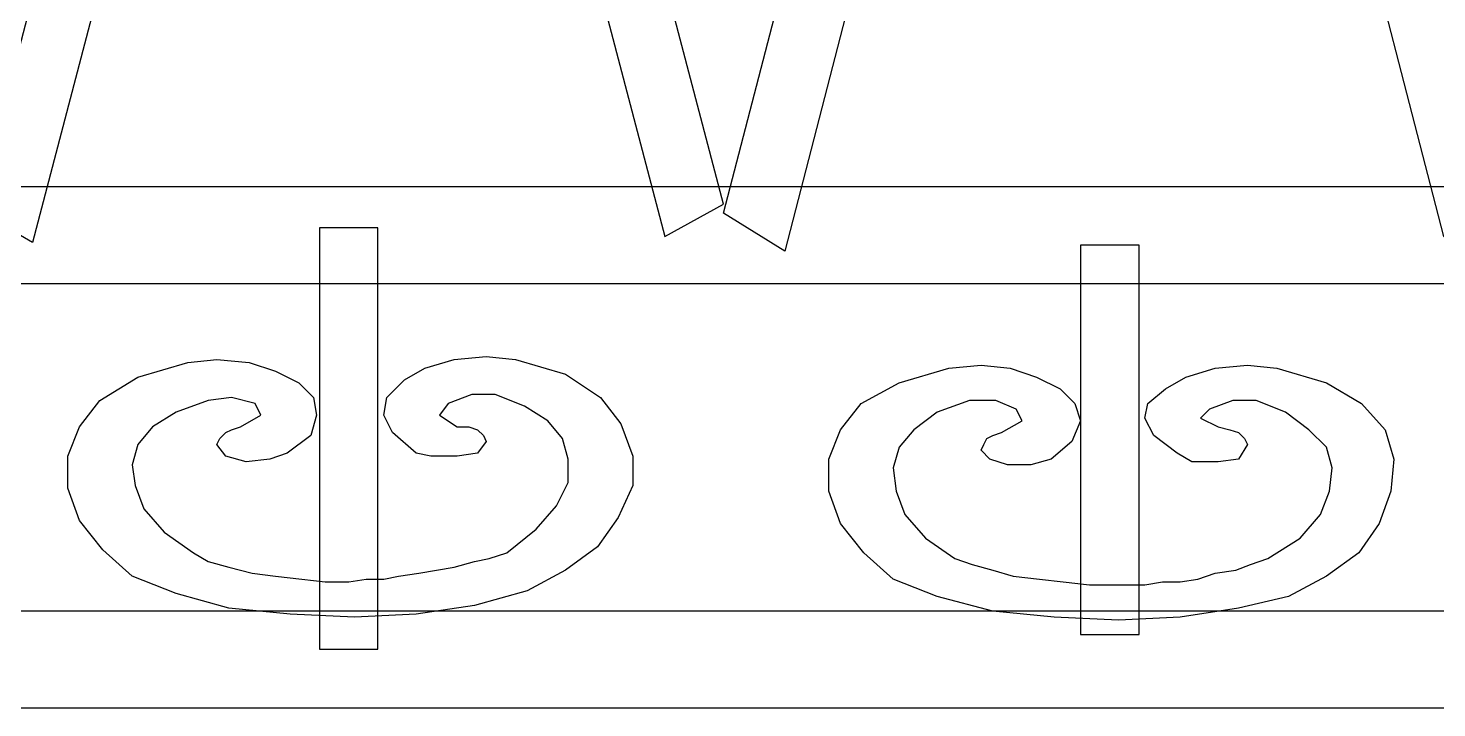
# Model space of a CAD drawing. Header units: centimetres. Extents: x -63 to 58, y -76 to 38.
# Drawn here: x -10.99 to 27.31, y -67.18 to -48.71 of the extents above; entities that cross this region are included whole.
import ezdxf

# ---------------------------------------------------------------- set-up
doc = ezdxf.new("R2010")
doc.units = ezdxf.units.CM
doc.header["$MEASUREMENT"] = 0
doc.layers.add('layer 1', color=7, linetype='Continuous')

msp = doc.modelspace()

# ---------------------------------------------------------------- linework, layer by layer
at = {"layer": 'layer 1', "color": 108}
for points, knots in [([(8.47199, 19.33084), (8.47199, 19.33084), (10.06381, 20.20634), (10.06381, 20.20634), (10.06381, 20.20634), (10.06381, 20.20634), (29.00639, -53.41505), (29.00639, -53.41505), (29.00639, -53.41505), (29.00639, -53.41505), (27.49417, -54.37014), (27.49417, -54.37014), (27.49417, -54.37014), (27.49417, -54.37014), (8.47199, 19.33084), (8.47199, 19.33084)], [0, 0, 0, 0, 0.25, 0.25, 0.25, 0.25, 0.5, 0.5, 0.5, 0.5, 0.75, 0.75, 0.75, 0.75, 1, 1, 1, 1]), ([(-12.9379, 18.93289), (-12.9379, 18.93289), (-11.34609, 19.88798), (-11.34609, 19.88798), (-11.34609, 19.88798), (-11.34609, 19.88798), (7.91486, -53.49464), (7.91486, -53.49464), (7.91486, -53.49464), (7.91486, -53.49464), (6.32304, -54.37014), (6.32304, -54.37014), (6.32304, -54.37014), (6.32304, -54.37014), (-12.9379, 18.93289), (-12.9379, 18.93289)], [0, 0, 0, 0, 0.25, 0.25, 0.25, 0.25, 0.5, 0.5, 0.5, 0.5, 0.75, 0.75, 0.75, 0.75, 1, 1, 1, 1]), ([(8.3924, 18.93289), (8.3924, 18.93289), (6.80059, 19.88798), (6.80059, 19.88798), (6.80059, 19.88798), (6.80059, 19.88798), (-12.38077, -53.65382), (-12.38077, -53.65382), (-12.38077, -53.65382), (-12.38077, -53.65382), (-10.86855, -54.52932), (-10.86855, -54.52932), (-10.86855, -54.52932), (-10.86855, -54.52932), (8.3924, 18.93289), (8.3924, 18.93289)], [0, 0, 0, 0, 0.25, 0.25, 0.25, 0.25, 0.5, 0.5, 0.5, 0.5, 0.75, 0.75, 0.75, 0.75, 1, 1, 1, 1]), ([(28.60844, 18.93289), (28.60844, 18.93289), (27.01662, 19.80839), (27.01662, 19.80839), (27.01662, 19.80839), (27.01662, 19.80839), (7.91486, -53.73341), (7.91486, -53.73341), (7.91486, -53.73341), (7.91486, -53.73341), (9.58626, -54.76809), (9.58626, -54.76809), (9.58626, -54.76809), (9.58626, -54.76809), (28.60844, 18.93289), (28.60844, 18.93289)], [0, 0, 0, 0, 0.25, 0.25, 0.25, 0.25, 0.5, 0.5, 0.5, 0.5, 0.75, 0.75, 0.75, 0.75, 1, 1, 1, 1]), ([(-55.6781, -53.01709), (-55.6781, -53.01709), (52.24687, -53.01709), (52.24687, -53.01709), (52.24687, -53.01709), (52.24687, -53.01709), (52.24687, -55.64359), (52.24687, -55.64359), (52.24687, -55.64359), (52.24687, -55.64359), (-55.6781, -55.64359), (-55.6781, -55.64359), (-55.6781, -55.64359), (-55.6781, -55.64359), (-55.6781, -53.01709), (-55.6781, -53.01709)], [0, 0, 0, 0, 0.25, 0.25, 0.25, 0.25, 0.5, 0.5, 0.5, 0.5, 0.75, 0.75, 0.75, 0.75, 1, 1, 1, 1]), ([(-3.06866, -54.13136), (-3.06866, -54.13136), (-1.47684, -54.13136), (-1.47684, -54.13136), (-1.47684, -54.13136), (-1.47684, -54.13136), (-1.47684, -65.59242), (-1.47684, -65.59242), (-1.47684, -65.59242), (-1.47684, -65.59242), (-3.06866, -65.59242), (-3.06866, -65.59242), (-3.06866, -65.59242), (-3.06866, -65.59242), (-3.06866, -54.13136), (-3.06866, -54.13136)], [0, 0, 0, 0, 0.25, 0.25, 0.25, 0.25, 0.5, 0.5, 0.5, 0.5, 0.75, 0.75, 0.75, 0.75, 1, 1, 1, 1]), ([(17.62492, -54.60891), (17.62492, -54.60891), (19.21673, -54.60891), (19.21673, -54.60891), (19.21673, -54.60891), (19.21673, -54.60891), (19.21673, -65.19447), (19.21673, -65.19447), (19.21673, -65.19447), (19.21673, -65.19447), (17.62492, -65.19447), (17.62492, -65.19447), (17.62492, -65.19447), (17.62492, -65.19447), (17.62492, -54.60891), (17.62492, -54.60891)], [0, 0, 0, 0, 0.25, 0.25, 0.25, 0.25, 0.5, 0.5, 0.5, 0.5, 0.75, 0.75, 0.75, 0.75, 1, 1, 1, 1]), ([(3.61696, -63.44347), (3.61696, -63.44347), (4.49246, -62.80675), (4.49246, -62.80675), (4.49246, -62.80675), (4.49246, -62.80675), (5.04959, -62.01084), (5.04959, -62.01084), (5.04959, -62.01084), (5.04959, -62.01084), (5.44755, -61.13534), (5.44755, -61.13534), (5.44755, -61.13534), (5.44755, -61.13534), (5.44755, -60.33944), (5.44755, -60.33944), (5.44755, -60.33944), (5.44755, -60.33944), (5.12918, -59.46394), (5.12918, -59.46394), (5.12918, -59.46394), (5.12918, -59.46394), (4.57205, -58.74762), (4.57205, -58.74762), (4.57205, -58.74762), (4.57205, -58.74762), (3.61696, -58.1109), (3.61696, -58.1109), (3.61696, -58.1109), (3.61696, -58.1109), (2.26392, -57.71294), (2.26392, -57.71294), (2.26392, -57.71294), (2.26392, -57.71294), (1.46801, -57.63335), (1.46801, -57.63335), (1.46801, -57.63335), (1.46801, -57.63335), (0.59251, -57.71294), (0.59251, -57.71294), (0.59251, -57.71294), (0.59251, -57.71294), (-0.20339, -57.95172), (-0.20339, -57.95172), (-0.20339, -57.95172), (-0.20339, -57.95172), (-0.76053, -58.27008), (-0.76053, -58.27008), (-0.76053, -58.27008), (-0.76053, -58.27008), (-1.23807, -58.74762), (-1.23807, -58.74762), (-1.23807, -58.74762), (-1.23807, -58.74762), (-1.31766, -59.22517), (-1.31766, -59.22517), (-1.31766, -59.22517), (-1.31766, -59.22517), (-1.07889, -59.70271), (-1.07889, -59.70271), (-1.07889, -59.70271), (-1.07889, -59.70271), (-0.44217, -60.25985), (-0.44217, -60.25985), (-0.44217, -60.25985), (-0.44217, -60.25985), (-0.04421, -60.33944), (-0.04421, -60.33944), (-0.04421, -60.33944), (-0.04421, -60.33944), (0.6721, -60.33944), (0.6721, -60.33944), (0.6721, -60.33944), (0.6721, -60.33944), (1.22924, -60.25985), (1.22924, -60.25985), (1.22924, -60.25985), (1.22924, -60.25985), (1.46801, -59.94148), (1.46801, -59.94148), (1.46801, -59.94148), (1.46801, -59.94148), (1.38842, -59.7823), (1.38842, -59.7823), (1.38842, -59.7823), (1.38842, -59.7823), (1.22924, -59.62312), (1.22924, -59.62312), (1.22924, -59.62312), (1.22924, -59.62312), (0.99047, -59.54353), (0.99047, -59.54353), (0.99047, -59.54353), (0.99047, -59.54353), (0.6721, -59.54353), (0.6721, -59.54353), (0.6721, -59.54353), (0.6721, -59.54353), (0.19456, -59.22517), (0.19456, -59.22517), (0.19456, -59.22517), (0.19456, -59.22517), (0.43333, -58.90681), (0.43333, -58.90681), (0.43333, -58.90681), (0.43333, -58.90681), (1.07006, -58.66803), (1.07006, -58.66803), (1.07006, -58.66803), (1.07006, -58.66803), (1.70678, -58.66803), (1.70678, -58.66803), (1.70678, -58.66803), (1.70678, -58.66803), (2.50269, -58.9864), (2.50269, -58.9864), (2.50269, -58.9864), (2.50269, -58.9864), (3.13942, -59.38435), (3.13942, -59.38435), (3.13942, -59.38435), (3.13942, -59.38435), (3.53737, -59.86189), (3.53737, -59.86189), (3.53737, -59.86189), (3.53737, -59.86189), (3.69655, -60.41903), (3.69655, -60.41903), (3.69655, -60.41903), (3.69655, -60.41903), (3.69655, -61.05575), (3.69655, -61.05575), (3.69655, -61.05575), (3.69655, -61.05575), (3.37819, -61.69248), (3.37819, -61.69248), (3.37819, -61.69248), (3.37819, -61.69248), (2.82105, -62.3292), (2.82105, -62.3292), (2.82105, -62.3292), (2.82105, -62.3292), (2.02515, -62.96593), (2.02515, -62.96593), (2.02515, -62.96593), (2.02515, -62.96593), (1.5476, -63.12511), (1.5476, -63.12511), (1.5476, -63.12511), (1.5476, -63.12511), (1.14965, -63.2047), (1.14965, -63.2047), (1.14965, -63.2047), (1.14965, -63.2047), (0.59251, -63.36388), (0.59251, -63.36388), (0.59251, -63.36388), (0.59251, -63.36388), (0.11497, -63.44347), (0.11497, -63.44347), (0.11497, -63.44347), (0.11497, -63.44347), (-0.36257, -63.52306), (-0.36257, -63.52306), (-0.36257, -63.52306), (-0.36257, -63.52306), (-0.91971, -63.60266), (-0.91971, -63.60266), (-0.91971, -63.60266), (-0.91971, -63.60266), (-1.31766, -63.68225), (-1.31766, -63.68225), (-1.31766, -63.68225), (-1.31766, -63.68225), (-1.79521, -63.68225), (-1.79521, -63.68225), (-1.79521, -63.68225), (-1.79521, -63.68225), (-1.79521, -63.68225), (-1.79521, -63.68225), (-1.79521, -63.68225), (-1.79521, -63.68225), (-1.79521, -63.68225), (-1.79521, -63.68225), (-1.79521, -63.68225), (-1.79521, -63.68225), (-1.79521, -63.68225), (-1.79521, -63.68225), (-1.79521, -63.68225), (-1.79521, -63.68225), (-1.79521, -63.68225), (-1.79521, -63.68225), (-1.79521, -63.68225), (-1.79521, -63.68225), (-2.27275, -63.76184), (-2.27275, -63.76184), (-2.27275, -63.76184), (-2.27275, -63.76184), (-2.90948, -63.76184), (-2.90948, -63.76184), (-2.90948, -63.76184), (-2.90948, -63.76184), (-3.5462, -63.68225), (-3.5462, -63.68225), (-3.5462, -63.68225), (-3.5462, -63.68225), (-4.26252, -63.60266), (-4.26252, -63.60266), (-4.26252, -63.60266), (-4.26252, -63.60266), (-4.89924, -63.52306), (-4.89924, -63.52306), (-4.89924, -63.52306), (-4.89924, -63.52306), (-5.53597, -63.36388), (-5.53597, -63.36388), (-5.53597, -63.36388), (-5.53597, -63.36388), (-6.0931, -63.2047), (-6.0931, -63.2047), (-6.0931, -63.2047), (-6.0931, -63.2047), (-6.49106, -62.96593), (-6.49106, -62.96593), (-6.49106, -62.96593), (-6.49106, -62.96593), (-7.28696, -62.4088), (-7.28696, -62.4088), (-7.28696, -62.4088), (-7.28696, -62.4088), (-7.8441, -61.77207), (-7.8441, -61.77207), (-7.8441, -61.77207), (-7.8441, -61.77207), (-8.08287, -61.13534), (-8.08287, -61.13534), (-8.08287, -61.13534), (-8.08287, -61.13534), (-8.16246, -60.57821), (-8.16246, -60.57821), (-8.16246, -60.57821), (-8.16246, -60.57821), (-8.00328, -60.02107), (-8.00328, -60.02107), (-8.00328, -60.02107), (-8.00328, -60.02107), (-7.60533, -59.54353), (-7.60533, -59.54353), (-7.60533, -59.54353), (-7.60533, -59.54353), (-6.9686, -59.14558), (-6.9686, -59.14558), (-6.9686, -59.14558), (-6.9686, -59.14558), (-6.0931, -58.82721), (-6.0931, -58.82721), (-6.0931, -58.82721), (-6.0931, -58.82721), (-5.45638, -58.74762), (-5.45638, -58.74762), (-5.45638, -58.74762), (-5.45638, -58.74762), (-4.81965, -58.90681), (-4.81965, -58.90681), (-4.81965, -58.90681), (-4.81965, -58.90681), (-4.66047, -59.22517), (-4.66047, -59.22517), (-4.66047, -59.22517), (-4.66047, -59.22517), (-5.21761, -59.54353), (-5.21761, -59.54353), (-5.21761, -59.54353), (-5.21761, -59.54353), (-5.45638, -59.62312), (-5.45638, -59.62312), (-5.45638, -59.62312), (-5.45638, -59.62312), (-5.61556, -59.70271), (-5.61556, -59.70271), (-5.61556, -59.70271), (-5.61556, -59.70271), (-5.77474, -59.86189), (-5.77474, -59.86189), (-5.77474, -59.86189), (-5.77474, -59.86189), (-5.85433, -60.02107), (-5.85433, -60.02107), (-5.85433, -60.02107), (-5.85433, -60.02107), (-5.61556, -60.33944), (-5.61556, -60.33944), (-5.61556, -60.33944), (-5.61556, -60.33944), (-5.05842, -60.49862), (-5.05842, -60.49862), (-5.05842, -60.49862), (-5.05842, -60.49862), (-4.4217, -60.41903), (-4.4217, -60.41903), (-4.4217, -60.41903), (-4.4217, -60.41903), (-3.94416, -60.25985), (-3.94416, -60.25985), (-3.94416, -60.25985), (-3.94416, -60.25985), (-3.30743, -59.7823), (-3.30743, -59.7823), (-3.30743, -59.7823), (-3.30743, -59.7823), (-3.14825, -59.22517), (-3.14825, -59.22517), (-3.14825, -59.22517), (-3.14825, -59.22517), (-3.22784, -58.74762), (-3.22784, -58.74762), (-3.22784, -58.74762), (-3.22784, -58.74762), (-3.62579, -58.34967), (-3.62579, -58.34967), (-3.62579, -58.34967), (-3.62579, -58.34967), (-4.26252, -58.03131), (-4.26252, -58.03131), (-4.26252, -58.03131), (-4.26252, -58.03131), (-4.97883, -57.79254), (-4.97883, -57.79254), (-4.97883, -57.79254), (-4.97883, -57.79254), (-5.85433, -57.71294), (-5.85433, -57.71294), (-5.85433, -57.71294), (-5.85433, -57.71294), (-6.65024, -57.79254), (-6.65024, -57.79254), (-6.65024, -57.79254), (-6.65024, -57.79254), (-8.00328, -58.19049), (-8.00328, -58.19049), (-8.00328, -58.19049), (-8.00328, -58.19049), (-9.03796, -58.82721), (-9.03796, -58.82721), (-9.03796, -58.82721), (-9.03796, -58.82721), (-9.59509, -59.54353), (-9.59509, -59.54353), (-9.59509, -59.54353), (-9.59509, -59.54353), (-9.91346, -60.33944), (-9.91346, -60.33944), (-9.91346, -60.33944), (-9.91346, -60.33944), (-9.91346, -61.21494), (-9.91346, -61.21494), (-9.91346, -61.21494), (-9.91346, -61.21494), (-9.59509, -62.09043), (-9.59509, -62.09043), (-9.59509, -62.09043), (-9.59509, -62.09043), (-8.95837, -62.88634), (-8.95837, -62.88634), (-8.95837, -62.88634), (-8.95837, -62.88634), (-8.16246, -63.60266), (-8.16246, -63.60266), (-8.16246, -63.60266), (-8.16246, -63.60266), (-6.9686, -64.0802), (-6.9686, -64.0802), (-6.9686, -64.0802), (-6.9686, -64.0802), (-5.53597, -64.47815), (-5.53597, -64.47815), (-5.53597, -64.47815), (-5.53597, -64.47815), (-3.86456, -64.63733), (-3.86456, -64.63733), (-3.86456, -64.63733), (-3.86456, -64.63733), (-2.11357, -64.71693), (-2.11357, -64.71693), (-2.11357, -64.71693), (-2.11357, -64.71693), (-0.44217, -64.63733), (-0.44217, -64.63733), (-0.44217, -64.63733), (-0.44217, -64.63733), (1.14965, -64.39856), (1.14965, -64.39856), (1.14965, -64.39856), (1.14965, -64.39856), (2.58228, -64.00061), (2.58228, -64.00061), (2.58228, -64.00061), (2.58228, -64.00061), (3.61696, -63.44347), (3.61696, -63.44347)], [0, 0, 0, 0, 0.01, 0.01, 0.01, 0.01, 0.02, 0.02, 0.02, 0.02, 0.03, 0.03, 0.03, 0.03, 0.04, 0.04, 0.04, 0.04, 0.05, 0.05, 0.05, 0.05, 0.06, 0.06, 0.06, 0.06, 0.07, 0.07, 0.07, 0.07, 0.08, 0.08, 0.08, 0.08, 0.09, 0.09, 0.09, 0.09, 0.1, 0.1, 0.1, 0.1, 0.11, 0.11, 0.11, 0.11, 0.12, 0.12, 0.12, 0.12, 0.13, 0.13, 0.13, 0.13, 0.14, 0.14, 0.14, 0.14, 0.15, 0.15, 0.15, 0.15, 0.16, 0.16, 0.16, 0.16, 0.17, 0.17, 0.17, 0.17, 0.18, 0.18, 0.18, 0.18, 0.19, 0.19, 0.19, 0.19, 0.2, 0.2, 0.2, 0.2, 0.21, 0.21, 0.21, 0.21, 0.22, 0.22, 0.22, 0.22, 0.23, 0.23, 0.23, 0.23, 0.24, 0.24, 0.24, 0.24, 0.25, 0.25, 0.25, 0.25, 0.26, 0.26, 0.26, 0.26, 0.27, 0.27, 0.27, 0.27, 0.28, 0.28, 0.28, 0.28, 0.29, 0.29, 0.29, 0.29, 0.3, 0.3, 0.3, 0.3, 0.31, 0.31, 0.31, 0.31, 0.32, 0.32, 0.32, 0.32, 0.33, 0.33, 0.33, 0.33, 0.34, 0.34, 0.34, 0.34, 0.35, 0.35, 0.35, 0.35, 0.36, 0.36, 0.36, 0.36, 0.37, 0.37, 0.37, 0.37, 0.38, 0.38, 0.38, 0.38, 0.39, 0.39, 0.39, 0.39, 0.4, 0.4, 0.4, 0.4, 0.41, 0.41, 0.41, 0.41, 0.42, 0.42, 0.42, 0.42, 0.43, 0.43, 0.43, 0.43, 0.44, 0.44, 0.44, 0.44, 0.45, 0.45, 0.45, 0.45, 0.46, 0.46, 0.46, 0.46, 0.47, 0.47, 0.47, 0.47, 0.48, 0.48, 0.48, 0.48, 0.49, 0.49, 0.49, 0.49, 0.5, 0.5, 0.5, 0.5, 0.51, 0.51, 0.51, 0.51, 0.52, 0.52, 0.52, 0.52, 0.53, 0.53, 0.53, 0.53, 0.54, 0.54, 0.54, 0.54, 0.55, 0.55, 0.55, 0.55, 0.56, 0.56, 0.56, 0.56, 0.57, 0.57, 0.57, 0.57, 0.58, 0.58, 0.58, 0.58, 0.59, 0.59, 0.59, 0.59, 0.6, 0.6, 0.6, 0.6, 0.61, 0.61, 0.61, 0.61, 0.62, 0.62, 0.62, 0.62, 0.63, 0.63, 0.63, 0.63, 0.64, 0.64, 0.64, 0.64, 0.65, 0.65, 0.65, 0.65, 0.66, 0.66, 0.66, 0.66, 0.67, 0.67, 0.67, 0.67, 0.68, 0.68, 0.68, 0.68, 0.69, 0.69, 0.69, 0.69, 0.7, 0.7, 0.7, 0.7, 0.71, 0.71, 0.71, 0.71, 0.72, 0.72, 0.72, 0.72, 0.73, 0.73, 0.73, 0.73, 0.74, 0.74, 0.74, 0.74, 0.75, 0.75, 0.75, 0.75, 0.76, 0.76, 0.76, 0.76, 0.77, 0.77, 0.77, 0.77, 0.78, 0.78, 0.78, 0.78, 0.79, 0.79, 0.79, 0.79, 0.8, 0.8, 0.8, 0.8, 0.81, 0.81, 0.81, 0.81, 0.82, 0.82, 0.82, 0.82, 0.83, 0.83, 0.83, 0.83, 0.84, 0.84, 0.84, 0.84, 0.85, 0.85, 0.85, 0.85, 0.86, 0.86, 0.86, 0.86, 0.87, 0.87, 0.87, 0.87, 0.88, 0.88, 0.88, 0.88, 0.89, 0.89, 0.89, 0.89, 0.9, 0.9, 0.9, 0.9, 0.91, 0.91, 0.91, 0.91, 0.92, 0.92, 0.92, 0.92, 0.93, 0.93, 0.93, 0.93, 0.94, 0.94, 0.94, 0.94, 0.95, 0.95, 0.95, 0.95, 0.96, 0.96, 0.96, 0.96, 0.97, 0.97, 0.97, 0.97, 0.98, 0.98, 0.98, 0.98, 0.99, 0.99, 0.99, 0.99, 1, 1, 1, 1]), ([(24.31054, -63.60266), (24.31054, -63.60266), (25.18604, -62.96593), (25.18604, -62.96593), (25.18604, -62.96593), (25.18604, -62.96593), (25.74317, -62.17002), (25.74317, -62.17002), (25.74317, -62.17002), (25.74317, -62.17002), (26.06153, -61.29453), (26.06153, -61.29453), (26.06153, -61.29453), (26.06153, -61.29453), (26.14112, -60.41903), (26.14112, -60.41903), (26.14112, -60.41903), (26.14112, -60.41903), (25.90235, -59.62312), (25.90235, -59.62312), (25.90235, -59.62312), (25.90235, -59.62312), (25.26563, -58.90681), (25.26563, -58.90681), (25.26563, -58.90681), (25.26563, -58.90681), (24.31054, -58.34967), (24.31054, -58.34967), (24.31054, -58.34967), (24.31054, -58.34967), (22.9575, -57.95172), (22.9575, -57.95172), (22.9575, -57.95172), (22.9575, -57.95172), (22.16159, -57.87213), (22.16159, -57.87213), (22.16159, -57.87213), (22.16159, -57.87213), (21.28609, -57.95172), (21.28609, -57.95172), (21.28609, -57.95172), (21.28609, -57.95172), (20.49019, -58.19049), (20.49019, -58.19049), (20.49019, -58.19049), (20.49019, -58.19049), (19.93305, -58.50885), (19.93305, -58.50885), (19.93305, -58.50885), (19.93305, -58.50885), (19.45551, -58.90681), (19.45551, -58.90681), (19.45551, -58.90681), (19.45551, -58.90681), (19.37592, -59.30476), (19.37592, -59.30476), (19.37592, -59.30476), (19.37592, -59.30476), (19.61469, -59.7823), (19.61469, -59.7823), (19.61469, -59.7823), (19.61469, -59.7823), (20.25141, -60.25985), (20.25141, -60.25985), (20.25141, -60.25985), (20.25141, -60.25985), (20.64937, -60.49862), (20.64937, -60.49862), (20.64937, -60.49862), (20.64937, -60.49862), (21.36568, -60.49862), (21.36568, -60.49862), (21.36568, -60.49862), (21.36568, -60.49862), (21.92282, -60.41903), (21.92282, -60.41903), (21.92282, -60.41903), (21.92282, -60.41903), (22.16159, -60.02107), (22.16159, -60.02107), (22.16159, -60.02107), (22.16159, -60.02107), (22.082, -59.86189), (22.082, -59.86189), (22.082, -59.86189), (22.082, -59.86189), (21.92282, -59.70271), (21.92282, -59.70271), (21.92282, -59.70271), (21.92282, -59.70271), (21.68405, -59.62312), (21.68405, -59.62312), (21.68405, -59.62312), (21.68405, -59.62312), (21.36568, -59.54353), (21.36568, -59.54353), (21.36568, -59.54353), (21.36568, -59.54353), (20.88814, -59.30476), (20.88814, -59.30476), (20.88814, -59.30476), (20.88814, -59.30476), (21.12691, -59.06599), (21.12691, -59.06599), (21.12691, -59.06599), (21.12691, -59.06599), (21.76364, -58.82721), (21.76364, -58.82721), (21.76364, -58.82721), (21.76364, -58.82721), (22.40036, -58.82721), (22.40036, -58.82721), (22.40036, -58.82721), (22.40036, -58.82721), (23.19627, -59.14558), (23.19627, -59.14558), (23.19627, -59.14558), (23.19627, -59.14558), (23.83299, -59.62312), (23.83299, -59.62312), (23.83299, -59.62312), (23.83299, -59.62312), (24.31054, -60.10067), (24.31054, -60.10067), (24.31054, -60.10067), (24.31054, -60.10067), (24.46972, -60.6578), (24.46972, -60.6578), (24.46972, -60.6578), (24.46972, -60.6578), (24.39013, -61.29453), (24.39013, -61.29453), (24.39013, -61.29453), (24.39013, -61.29453), (24.15136, -61.93125), (24.15136, -61.93125), (24.15136, -61.93125), (24.15136, -61.93125), (23.59422, -62.56798), (23.59422, -62.56798), (23.59422, -62.56798), (23.59422, -62.56798), (22.71873, -63.12511), (22.71873, -63.12511), (22.71873, -63.12511), (22.71873, -63.12511), (22.24118, -63.28429), (22.24118, -63.28429), (22.24118, -63.28429), (22.24118, -63.28429), (21.84323, -63.44347), (21.84323, -63.44347), (21.84323, -63.44347), (21.84323, -63.44347), (21.28609, -63.52306), (21.28609, -63.52306), (21.28609, -63.52306), (21.28609, -63.52306), (20.80855, -63.68225), (20.80855, -63.68225), (20.80855, -63.68225), (20.80855, -63.68225), (20.331, -63.76184), (20.331, -63.76184), (20.331, -63.76184), (20.331, -63.76184), (19.85346, -63.76184), (19.85346, -63.76184), (19.85346, -63.76184), (19.85346, -63.76184), (19.37592, -63.84143), (19.37592, -63.84143), (19.37592, -63.84143), (19.37592, -63.84143), (18.97796, -63.84143), (18.97796, -63.84143), (18.97796, -63.84143), (18.97796, -63.84143), (18.97796, -63.84143), (18.97796, -63.84143), (18.97796, -63.84143), (18.97796, -63.84143), (18.97796, -63.84143), (18.97796, -63.84143), (18.97796, -63.84143), (18.97796, -63.84143), (18.97796, -63.84143), (18.97796, -63.84143), (18.97796, -63.84143), (18.97796, -63.84143), (18.97796, -63.84143), (18.97796, -63.84143), (18.97796, -63.84143), (18.97796, -63.84143), (18.42083, -63.84143), (18.42083, -63.84143), (18.42083, -63.84143), (18.42083, -63.84143), (17.86369, -63.84143), (17.86369, -63.84143), (17.86369, -63.84143), (17.86369, -63.84143), (17.14738, -63.76184), (17.14738, -63.76184), (17.14738, -63.76184), (17.14738, -63.76184), (16.51065, -63.68225), (16.51065, -63.68225), (16.51065, -63.68225), (16.51065, -63.68225), (15.79434, -63.60266), (15.79434, -63.60266), (15.79434, -63.60266), (15.79434, -63.60266), (15.2372, -63.44347), (15.2372, -63.44347), (15.2372, -63.44347), (15.2372, -63.44347), (14.68007, -63.28429), (14.68007, -63.28429), (14.68007, -63.28429), (14.68007, -63.28429), (14.20252, -63.12511), (14.20252, -63.12511), (14.20252, -63.12511), (14.20252, -63.12511), (13.40661, -62.56798), (13.40661, -62.56798), (13.40661, -62.56798), (13.40661, -62.56798), (12.84948, -61.93125), (12.84948, -61.93125), (12.84948, -61.93125), (12.84948, -61.93125), (12.61071, -61.29453), (12.61071, -61.29453), (12.61071, -61.29453), (12.61071, -61.29453), (12.53112, -60.6578), (12.53112, -60.6578), (12.53112, -60.6578), (12.53112, -60.6578), (12.6903, -60.10067), (12.6903, -60.10067), (12.6903, -60.10067), (12.6903, -60.10067), (13.08825, -59.62312), (13.08825, -59.62312), (13.08825, -59.62312), (13.08825, -59.62312), (13.72498, -59.14558), (13.72498, -59.14558), (13.72498, -59.14558), (13.72498, -59.14558), (14.60047, -58.82721), (14.60047, -58.82721), (14.60047, -58.82721), (14.60047, -58.82721), (15.31679, -58.82721), (15.31679, -58.82721), (15.31679, -58.82721), (15.31679, -58.82721), (15.87393, -59.06599), (15.87393, -59.06599), (15.87393, -59.06599), (15.87393, -59.06599), (16.03311, -59.38435), (16.03311, -59.38435), (16.03311, -59.38435), (16.03311, -59.38435), (15.47597, -59.70271), (15.47597, -59.70271), (15.47597, -59.70271), (15.47597, -59.70271), (15.2372, -59.7823), (15.2372, -59.7823), (15.2372, -59.7823), (15.2372, -59.7823), (15.07802, -59.86189), (15.07802, -59.86189), (15.07802, -59.86189), (15.07802, -59.86189), (14.99843, -60.02107), (14.99843, -60.02107), (14.99843, -60.02107), (14.99843, -60.02107), (14.91884, -60.18026), (14.91884, -60.18026), (14.91884, -60.18026), (14.91884, -60.18026), (15.15761, -60.41903), (15.15761, -60.41903), (15.15761, -60.41903), (15.15761, -60.41903), (15.63515, -60.57821), (15.63515, -60.57821), (15.63515, -60.57821), (15.63515, -60.57821), (16.27188, -60.57821), (16.27188, -60.57821), (16.27188, -60.57821), (16.27188, -60.57821), (16.82901, -60.41903), (16.82901, -60.41903), (16.82901, -60.41903), (16.82901, -60.41903), (17.38615, -59.94148), (17.38615, -59.94148), (17.38615, -59.94148), (17.38615, -59.94148), (17.62492, -59.38435), (17.62492, -59.38435), (17.62492, -59.38435), (17.62492, -59.38435), (17.46574, -58.90681), (17.46574, -58.90681), (17.46574, -58.90681), (17.46574, -58.90681), (17.06779, -58.50885), (17.06779, -58.50885), (17.06779, -58.50885), (17.06779, -58.50885), (16.43106, -58.19049), (16.43106, -58.19049), (16.43106, -58.19049), (16.43106, -58.19049), (15.71474, -57.95172), (15.71474, -57.95172), (15.71474, -57.95172), (15.71474, -57.95172), (14.91884, -57.87213), (14.91884, -57.87213), (14.91884, -57.87213), (14.91884, -57.87213), (14.04334, -57.95172), (14.04334, -57.95172), (14.04334, -57.95172), (14.04334, -57.95172), (12.6903, -58.34967), (12.6903, -58.34967), (12.6903, -58.34967), (12.6903, -58.34967), (11.65562, -58.90681), (11.65562, -58.90681), (11.65562, -58.90681), (11.65562, -58.90681), (11.09848, -59.62312), (11.09848, -59.62312), (11.09848, -59.62312), (11.09848, -59.62312), (10.78012, -60.41903), (10.78012, -60.41903), (10.78012, -60.41903), (10.78012, -60.41903), (10.78012, -61.29453), (10.78012, -61.29453), (10.78012, -61.29453), (10.78012, -61.29453), (11.09848, -62.17002), (11.09848, -62.17002), (11.09848, -62.17002), (11.09848, -62.17002), (11.73521, -62.96593), (11.73521, -62.96593), (11.73521, -62.96593), (11.73521, -62.96593), (12.53112, -63.68225), (12.53112, -63.68225), (12.53112, -63.68225), (12.53112, -63.68225), (13.72498, -64.15979), (13.72498, -64.15979), (13.72498, -64.15979), (13.72498, -64.15979), (15.2372, -64.55774), (15.2372, -64.55774), (15.2372, -64.55774), (15.2372, -64.55774), (16.9086, -64.71693), (16.9086, -64.71693), (16.9086, -64.71693), (16.9086, -64.71693), (18.6596, -64.79652), (18.6596, -64.79652), (18.6596, -64.79652), (18.6596, -64.79652), (20.331, -64.71693), (20.331, -64.71693), (20.331, -64.71693), (20.331, -64.71693), (21.92282, -64.47815), (21.92282, -64.47815), (21.92282, -64.47815), (21.92282, -64.47815), (23.27586, -64.15979), (23.27586, -64.15979), (23.27586, -64.15979), (23.27586, -64.15979), (24.31054, -63.60266), (24.31054, -63.60266)], [0, 0, 0, 0, 0.01, 0.01, 0.01, 0.01, 0.02, 0.02, 0.02, 0.02, 0.03, 0.03, 0.03, 0.03, 0.04, 0.04, 0.04, 0.04, 0.05, 0.05, 0.05, 0.05, 0.06, 0.06, 0.06, 0.06, 0.07, 0.07, 0.07, 0.07, 0.08, 0.08, 0.08, 0.08, 0.09, 0.09, 0.09, 0.09, 0.1, 0.1, 0.1, 0.1, 0.11, 0.11, 0.11, 0.11, 0.12, 0.12, 0.12, 0.12, 0.13, 0.13, 0.13, 0.13, 0.14, 0.14, 0.14, 0.14, 0.15, 0.15, 0.15, 0.15, 0.16, 0.16, 0.16, 0.16, 0.17, 0.17, 0.17, 0.17, 0.18, 0.18, 0.18, 0.18, 0.19, 0.19, 0.19, 0.19, 0.2, 0.2, 0.2, 0.2, 0.21, 0.21, 0.21, 0.21, 0.22, 0.22, 0.22, 0.22, 0.23, 0.23, 0.23, 0.23, 0.24, 0.24, 0.24, 0.24, 0.25, 0.25, 0.25, 0.25, 0.26, 0.26, 0.26, 0.26, 0.27, 0.27, 0.27, 0.27, 0.28, 0.28, 0.28, 0.28, 0.29, 0.29, 0.29, 0.29, 0.3, 0.3, 0.3, 0.3, 0.31, 0.31, 0.31, 0.31, 0.32, 0.32, 0.32, 0.32, 0.33, 0.33, 0.33, 0.33, 0.34, 0.34, 0.34, 0.34, 0.35, 0.35, 0.35, 0.35, 0.36, 0.36, 0.36, 0.36, 0.37, 0.37, 0.37, 0.37, 0.38, 0.38, 0.38, 0.38, 0.39, 0.39, 0.39, 0.39, 0.4, 0.4, 0.4, 0.4, 0.41, 0.41, 0.41, 0.41, 0.42, 0.42, 0.42, 0.42, 0.43, 0.43, 0.43, 0.43, 0.44, 0.44, 0.44, 0.44, 0.45, 0.45, 0.45, 0.45, 0.46, 0.46, 0.46, 0.46, 0.47, 0.47, 0.47, 0.47, 0.48, 0.48, 0.48, 0.48, 0.49, 0.49, 0.49, 0.49, 0.5, 0.5, 0.5, 0.5, 0.51, 0.51, 0.51, 0.51, 0.52, 0.52, 0.52, 0.52, 0.53, 0.53, 0.53, 0.53, 0.54, 0.54, 0.54, 0.54, 0.55, 0.55, 0.55, 0.55, 0.56, 0.56, 0.56, 0.56, 0.57, 0.57, 0.57, 0.57, 0.58, 0.58, 0.58, 0.58, 0.59, 0.59, 0.59, 0.59, 0.6, 0.6, 0.6, 0.6, 0.61, 0.61, 0.61, 0.61, 0.62, 0.62, 0.62, 0.62, 0.63, 0.63, 0.63, 0.63, 0.64, 0.64, 0.64, 0.64, 0.65, 0.65, 0.65, 0.65, 0.66, 0.66, 0.66, 0.66, 0.67, 0.67, 0.67, 0.67, 0.68, 0.68, 0.68, 0.68, 0.69, 0.69, 0.69, 0.69, 0.7, 0.7, 0.7, 0.7, 0.71, 0.71, 0.71, 0.71, 0.72, 0.72, 0.72, 0.72, 0.73, 0.73, 0.73, 0.73, 0.74, 0.74, 0.74, 0.74, 0.75, 0.75, 0.75, 0.75, 0.76, 0.76, 0.76, 0.76, 0.77, 0.77, 0.77, 0.77, 0.78, 0.78, 0.78, 0.78, 0.79, 0.79, 0.79, 0.79, 0.8, 0.8, 0.8, 0.8, 0.81, 0.81, 0.81, 0.81, 0.82, 0.82, 0.82, 0.82, 0.83, 0.83, 0.83, 0.83, 0.84, 0.84, 0.84, 0.84, 0.85, 0.85, 0.85, 0.85, 0.86, 0.86, 0.86, 0.86, 0.87, 0.87, 0.87, 0.87, 0.88, 0.88, 0.88, 0.88, 0.89, 0.89, 0.89, 0.89, 0.9, 0.9, 0.9, 0.9, 0.91, 0.91, 0.91, 0.91, 0.92, 0.92, 0.92, 0.92, 0.93, 0.93, 0.93, 0.93, 0.94, 0.94, 0.94, 0.94, 0.95, 0.95, 0.95, 0.95, 0.96, 0.96, 0.96, 0.96, 0.97, 0.97, 0.97, 0.97, 0.98, 0.98, 0.98, 0.98, 0.99, 0.99, 0.99, 0.99, 1, 1, 1, 1]), ([(-55.51892, -64.55774), (-55.51892, -64.55774), (51.53055, -64.55774), (51.53055, -64.55774), (51.53055, -64.55774), (51.53055, -64.55774), (51.53055, -67.18424), (51.53055, -67.18424), (51.53055, -67.18424), (51.53055, -67.18424), (-55.51892, -67.18424), (-55.51892, -67.18424), (-55.51892, -67.18424), (-55.51892, -67.18424), (-55.51892, -64.55774), (-55.51892, -64.55774)], [0, 0, 0, 0, 0.25, 0.25, 0.25, 0.25, 0.5, 0.5, 0.5, 0.5, 0.75, 0.75, 0.75, 0.75, 1, 1, 1, 1])]:
    msp.add_open_spline(points, degree=3, knots=knots, dxfattribs=at)

doc.saveas('drawing.dxf')
